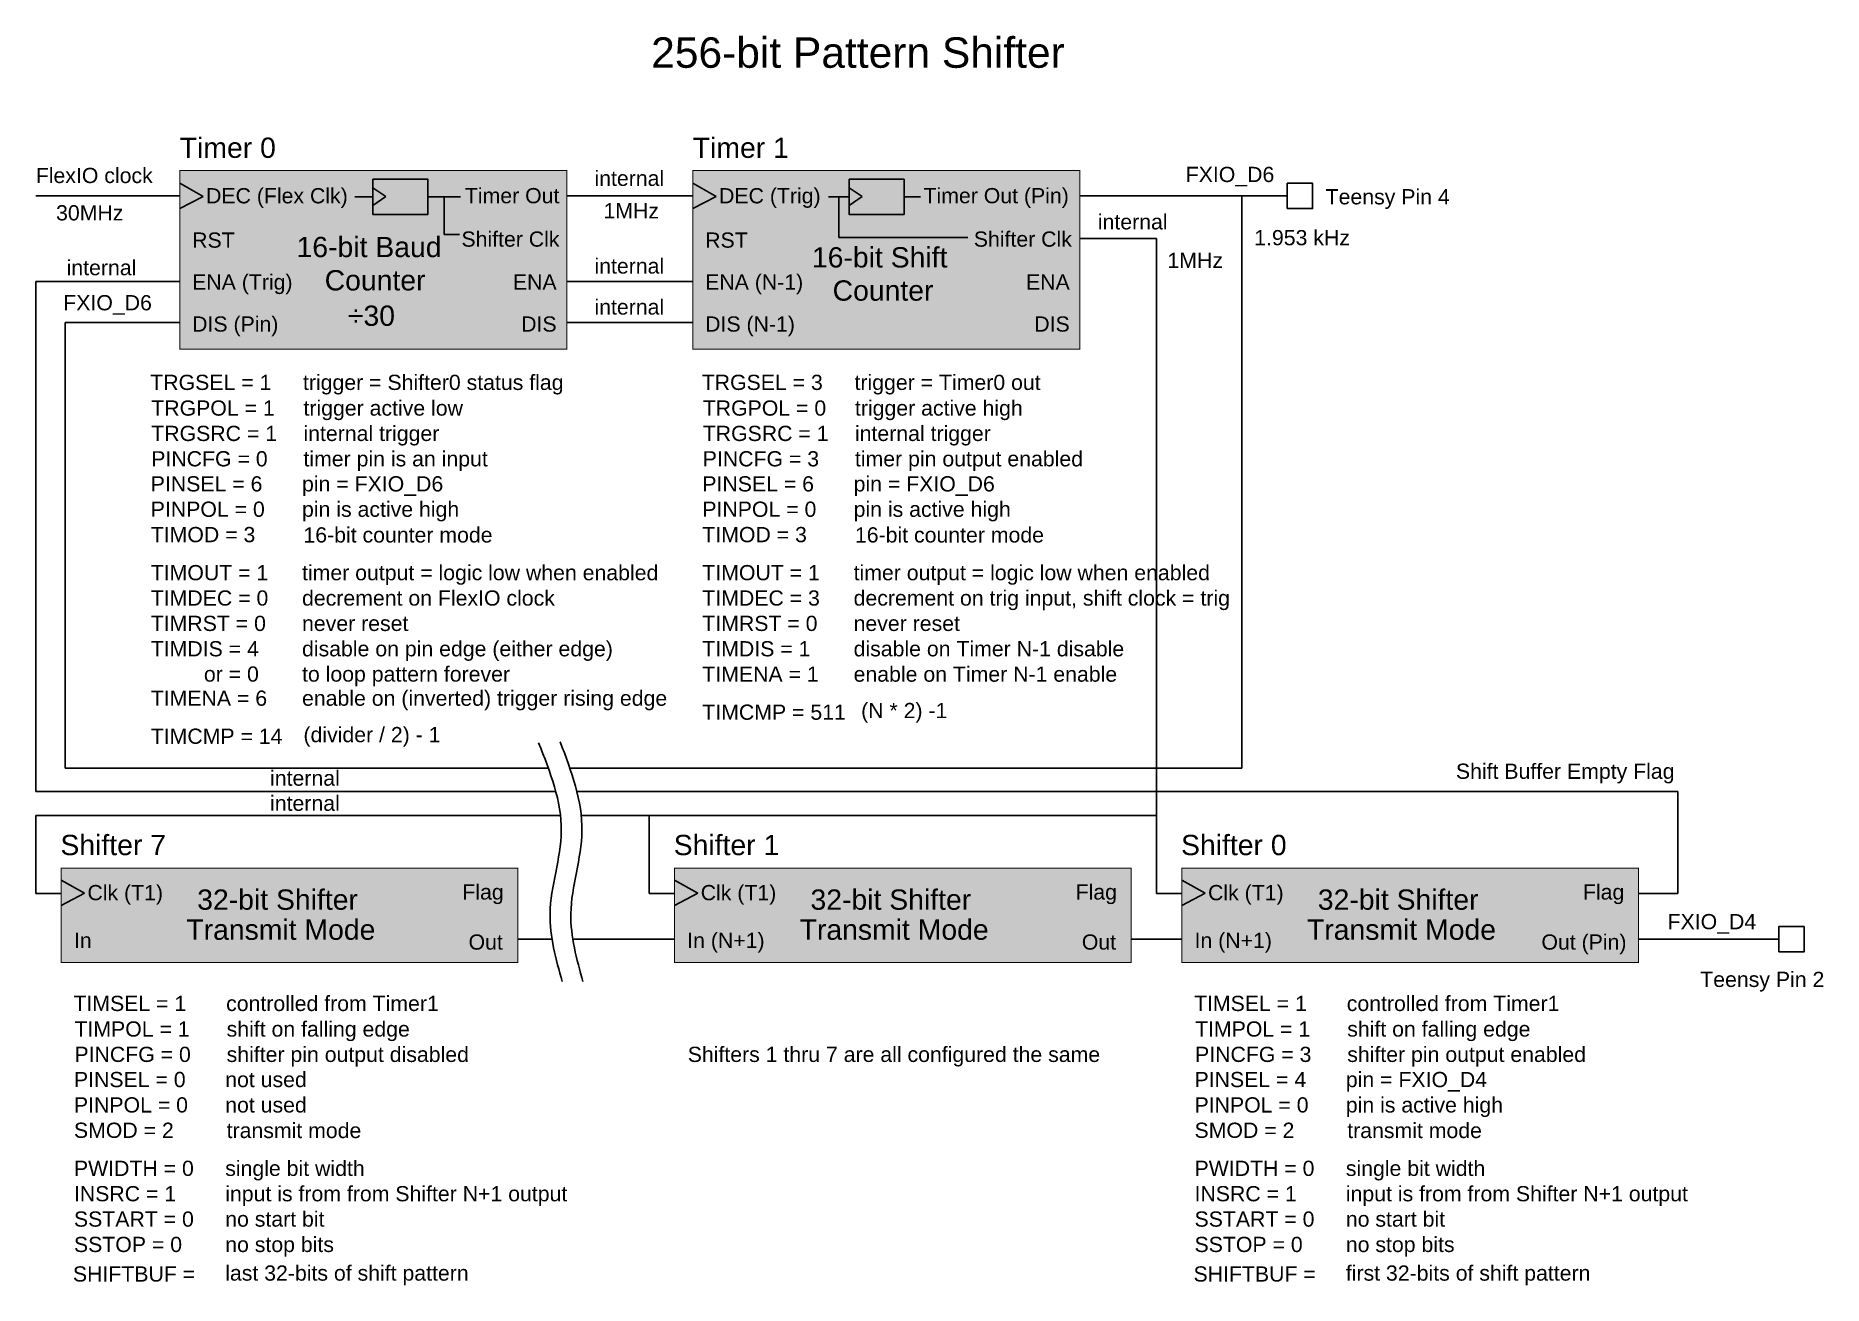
# Model space of a CAD drawing. Header units: inches. Extents: x 0.7 to 18.3, y 0.5 to 12.8.
import ezdxf
from ezdxf.enums import TextEntityAlignment as Align

# ---------------------------------------------------------------- set-up
doc = ezdxf.new("R2010")
doc.units = ezdxf.units.IN
doc.header["$MEASUREMENT"] = 0
doc.styles.get("Standard").update_dxf_attribs({"font": 'arial.ttf'})

msp = doc.modelspace()

# ---------------------------------------------------------------- hatches: boundary and pattern name
h = msp.add_hatch(color=256)
h.set_gradient(color1=(238, 183, 17), color2=(245, 212, 112), one_color=1)
h.paths.add_polyline_path([(2.087, 11.485), (2.087, 9.726), (5.902, 9.726), (5.902, 11.485)])
h = msp.add_hatch(color=256)
h.set_gradient(color1=(14, 241, 241), color2=(111, 246, 246), one_color=1)
h.paths.add_polyline_path([(2.087, 11.485), (2.087, 9.726), (5.902, 9.726), (5.902, 11.485)])
h = msp.add_hatch(color=256)
h.set_gradient(color1=(14, 241, 241), color2=(189, 251, 251), one_color=1)
h.paths.add_polyline_path([(2.087, 11.485), (2.087, 9.726), (5.902, 9.726), (5.902, 11.485)])
h = msp.add_hatch(color=256)
h.set_gradient(color1=(14, 241, 241), color2=(189, 251, 251), one_color=1)
h.paths.add_polyline_path([(7.143, 11.485), (7.143, 9.726), (10.959, 9.726), (10.959, 11.485)])
h = msp.add_hatch(color=256)
h.set_gradient(color1=(14, 241, 241), color2=(111, 246, 246), one_color=1)
h.paths.add_polyline_path([(7.143, 11.485), (7.143, 9.726), (10.959, 9.726), (10.959, 11.485)])
h = msp.add_hatch(color=256)
h.set_gradient(color1=(46, 245, 10), color2=(200, 252, 189), one_color=1)
h.paths.add_polyline_path([(0.918, 4.611), (0.918, 3.681), (5.418, 3.681), (5.418, 4.611)])
h = msp.add_hatch(color=256)
h.set_gradient(color1=(46, 245, 10), color2=(200, 252, 189), one_color=1)
h.paths.add_polyline_path([(6.962, 4.611), (6.962, 3.681), (11.462, 3.681), (11.462, 4.611)])
h = msp.add_hatch(color=256)
h.set_gradient(color1=(46, 245, 10), color2=(200, 252, 189), one_color=1)
h.paths.add_polyline_path([(11.962, 4.611), (11.962, 3.681), (16.462, 3.681), (16.462, 4.611)])

# ---------------------------------------------------------------- linework, layer by layer
for p, q in [((2.087, 11.36), (2.317, 11.231)), ((3.991, 11.315), (4.119, 11.229)), ((7.143, 11.36), (7.373, 11.231)), ((8.684, 11.315), (8.812, 11.229)), ((2.087, 11.235), (0.668, 11.235)), ((2.317, 11.231), (2.087, 11.11)), ((3.991, 11.226), (3.813, 11.226)), ((4.119, 11.229), (3.991, 11.14)), ((4.533, 11.226), (4.853, 11.226)), ((4.693, 11.226), (4.693, 10.855)), ((7.143, 11.235), (5.902, 11.235)), ((7.373, 11.231), (7.143, 11.11)), ((8.684, 11.227), (8.482, 11.227)), ((8.583, 11.227), (8.583, 10.826)), ((8.812, 11.229), (8.684, 11.14)), ((9.226, 11.227), (9.388, 11.227)), ((10.959, 11.235), (13.002, 11.235)), ((12.553, 11.235), (12.553, 5.597)), ((4.693, 10.855), (4.845, 10.855)), ((8.583, 10.826), (9.855, 10.826)), ((10.959, 10.816), (11.712, 10.816)), ((11.712, 10.816), (11.712, 5.131)), ((2.087, 10.392), (0.668, 10.392)), ((0.668, 5.367), (0.668, 10.392)), ((5.902, 10.392), (7.143, 10.392)), ((0.957, 5.597), (0.957, 9.989)), ((2.087, 9.989), (0.957, 9.989)), ((5.902, 9.989), (7.143, 9.989)), ((5.72, 5.597), (0.957, 5.597)), ((5.931, 5.597), (12.553, 5.597)), ((5.792, 5.367), (0.668, 5.367)), ((6.001, 5.367), (16.85, 5.367)), ((16.85, 4.361), (16.85, 5.367)), ((0.668, 4.361), (0.668, 5.131)), ((0.668, 5.131), (5.838, 5.131)), ((6.044, 5.131), (11.712, 5.131)), ((6.712, 4.361), (6.712, 5.131)), ((11.712, 4.361), (11.712, 5.131)), ((0.918, 4.493), (1.148, 4.364)), ((6.962, 4.493), (7.192, 4.364)), ((11.962, 4.493), (12.192, 4.364)), ((0.918, 4.361), (0.668, 4.361)), ((0.918, 4.361), (0.668, 4.361)), ((1.148, 4.364), (0.918, 4.243)), ((6.962, 4.361), (6.712, 4.361)), ((6.962, 4.361), (6.712, 4.361)), ((7.192, 4.364), (6.962, 4.243)), ((11.962, 4.361), (11.712, 4.361)), ((12.192, 4.364), (11.962, 4.243)), ((16.462, 4.361), (16.85, 4.361)), ((5.755, 3.91), (5.418, 3.91)), ((5.96, 3.91), (6.962, 3.91)), ((11.962, 3.91), (11.462, 3.91)), ((16.462, 3.91), (17.845, 3.91))]:
    msp.add_line(p, q)
at = {"const_width": 0.01}
for points in [[(2.087, 11.485), (2.087, 9.726), (5.902, 9.726), (5.902, 11.485)], [(7.143, 11.485), (7.143, 9.726), (10.959, 9.726), (10.959, 11.485)], [(0.918, 4.611), (0.918, 3.681), (5.418, 3.681), (5.418, 4.611)], [(6.962, 4.611), (6.962, 3.681), (11.462, 3.681), (11.462, 4.611)], [(11.962, 4.611), (11.962, 3.681), (16.462, 3.681), (16.462, 4.611)]]:
    msp.add_lwpolyline(points, close=True, dxfattribs=at)
for points in [[(3.991, 11.399), (3.991, 11.053), (4.533, 11.053), (4.533, 11.399)], [(8.684, 11.4), (8.684, 11.053), (9.226, 11.053), (9.226, 11.4)], [(13.002, 11.11), (13.002, 11.36), (13.252, 11.36), (13.252, 11.11)], [(17.845, 3.785), (17.845, 4.035), (18.095, 4.035), (18.095, 3.785)]]:
    msp.add_lwpolyline(points, close=True)
for points in [[(5.624, 5.847), (5.847, 4.976), (5.736, 4.161), (5.856, 3.493)], [(5.836, 5.855), (6.051, 4.976), (5.941, 4.161), (6.061, 3.493)]]:
    msp.add_spline(points, degree=3)

# ---------------------------------------------------------------- texts
msp.add_text('256-bit Pattern Shifter', height=0.3).set_placement((8.771, 12.498), align=Align.CENTER)
for s, height, p in [('Timer 0', 0.2, (2.087, 11.61)), ('Timer 1', 0.2, (7.143, 11.61)), ('FlexIO clock', 0.15, (0.668, 11.362)), ('internal', 0.15, (6.174, 11.334)), ('FXIO_D6', 0.15, (12.001, 11.372)), ('DEC (Flex Clk)', 0.15, (2.346, 11.162)), ('Timer Out', 0.15, (4.897, 11.163)), ('DEC (Trig)', 0.15, (7.402, 11.162)), ('Teensy Pin 4', 0.15, (13.38, 11.152)), ('30MHz', 0.15, (0.868, 10.994)), ('1MHz', 0.15, (6.263, 11.014)), ('internal', 0.15, (11.135, 10.905)), ('RST', 0.15, (2.209, 10.725)), ('16-bit Baud', 0.2, (3.238, 10.632)), ('Shifter Clk', 0.15, (4.863, 10.735)), ('RST', 0.15, (7.265, 10.725)), ('1.953 kHz', 0.15, (12.676, 10.749)), ('internal', 0.15, (0.972, 10.454)), ('internal', 0.15, (6.174, 10.47)), ('16-bit Shift', 0.2, (8.317, 10.53)), ('1MHz', 0.15, (11.821, 10.525)), ('ENA (Trig)', 0.15, (2.209, 10.312)), ('Counter', 0.2, (3.515, 10.304)), ('ENA (N-1)', 0.15, (7.265, 10.312)), ('Counter', 0.2, (8.521, 10.203)), ('FXIO_D6', 0.15, (0.939, 10.108)), ('internal', 0.15, (6.174, 10.066)), ('DIS (Pin)', 0.15, (2.209, 9.898)), ('÷30', 0.2, (3.744, 9.955)), ('DIS (N-1)', 0.15, (7.265, 9.898)), ('TRGSEL = 1', 0.15, (1.796, 9.323)), ('trigger = Shifter0 status flag', 0.15, (3.301, 9.323)), ('TRGSEL = 3', 0.15, (7.231, 9.323)), ('trigger = Timer0 out', 0.15, (8.737, 9.323)), ('TRGPOL = 1', 0.15, (1.806, 9.07)), ('trigger active low', 0.15, (3.306, 9.07)), ('TRGPOL = 0', 0.15, (7.241, 9.07)), ('trigger active high', 0.15, (8.741, 9.07)), ('TRGSRC = 1', 0.15, (1.806, 8.82)), ('internal trigger', 0.15, (3.306, 8.82)), ('TRGSRC = 1', 0.15, (7.241, 8.82)), ('internal trigger', 0.15, (8.741, 8.82)), ('PINCFG = 0', 0.15, (1.806, 8.57)), ('timer pin is an input', 0.15, (3.306, 8.57)), ('PINCFG = 3', 0.15, (7.241, 8.57)), ('timer pin output enabled', 0.15, (8.741, 8.57)), ('PINSEL = 6', 0.15, (1.801, 8.323)), ('pin = FXIO_D6', 0.15, (3.292, 8.323)), ('PINSEL = 6', 0.15, (7.237, 8.323)), ('pin = FXIO_D6', 0.15, (8.728, 8.323)), ('PINPOL = 0', 0.15, (1.801, 8.073)), ('pin is active high', 0.15, (3.292, 8.073)), ('PINPOL = 0', 0.15, (7.237, 8.073)), ('pin is active high', 0.15, (8.728, 8.073)), ('TIMOD = 3', 0.15, (1.801, 7.823)), ('16-bit counter mode', 0.15, (3.306, 7.82)), ('TIMOD = 3', 0.15, (7.237, 7.823)), ('16-bit counter mode', 0.15, (8.741, 7.82)), ('TIMOUT = 1', 0.15, (1.801, 7.448)), ('timer output = logic low when enabled', 0.15, (3.292, 7.448)), ('TIMOUT = 1', 0.15, (7.237, 7.448)), ('timer output = logic low when enabled', 0.15, (8.728, 7.448)), ('TIMDEC = 0', 0.15, (1.801, 7.198)), ('decrement on FlexIO clock', 0.15, (3.292, 7.198)), ('TIMDEC = 3', 0.15, (7.237, 7.198)), ('decrement on trig input, shift clock = trig', 0.15, (8.728, 7.198)), ('TIMRST = 0', 0.15, (1.801, 6.948)), ('never reset', 0.15, (3.292, 6.948)), ('TIMRST = 0', 0.15, (7.237, 6.948)), ('never reset', 0.15, (8.728, 6.948)), ('TIMDIS = 4', 0.15, (1.801, 6.698)), ('disable on pin edge (either edge)', 0.15, (3.292, 6.698)), ('TIMDIS = 1', 0.15, (7.237, 6.698)), ('disable on Timer N-1 disable', 0.15, (8.728, 6.698)), ('         or = 0', 0.15, (1.801, 6.449)), ('to loop pattern forever', 0.15, (3.292, 6.449)), ('TIMENA = 1', 0.15, (7.237, 6.448)), ('enable on Timer N-1 enable', 0.15, (8.728, 6.448)), ('TIMENA = 6', 0.15, (1.801, 6.211)), ('enable on (inverted) trigger rising edge', 0.15, (3.292, 6.211)), ('TIMCMP = 511', 0.15, (7.237, 6.073)), ('(N * 2) -1', 0.15, (8.802, 6.089)), ('(divider / 2) - 1', 0.15, (3.306, 5.852)), ('TIMCMP = 14', 0.15, (1.801, 5.836)), ('Shift Buffer Empty Flag', 0.15, (14.664, 5.491)), ('internal', 0.15, (2.977, 5.423)), ('internal', 0.15, (2.977, 5.176)), ('Shifter 7', 0.2, (0.911, 4.739)), ('Shifter 1', 0.2, (6.955, 4.739)), ('Shifter 0', 0.2, (11.955, 4.739)), ('Clk (T1)', 0.15, (1.177, 4.295)), ('32-bit Shifter', 0.2, (2.259, 4.201)), ('Flag', 0.15, (4.872, 4.301)), ('Clk (T1)', 0.15, (7.221, 4.295)), ('32-bit Shifter', 0.2, (8.303, 4.201)), ('Flag', 0.15, (10.916, 4.301)), ('Clk (T1)', 0.15, (12.221, 4.295)), ('32-bit Shifter', 0.2, (13.303, 4.201)), ('Flag', 0.15, (15.916, 4.301)), ('Transmit Mode', 0.2, (2.152, 3.905)), ('Transmit Mode', 0.2, (8.196, 3.905)), ('Transmit Mode', 0.2, (13.196, 3.905)), ('FXIO_D4', 0.15, (16.75, 4.009)), ('In', 0.15, (1.044, 3.824)), ('Out', 0.15, (4.933, 3.808)), ('In (N+1)', 0.15, (7.088, 3.824)), ('Out', 0.15, (10.977, 3.808)), ('In (N+1)', 0.15, (12.088, 3.824)), ('Teensy Pin 2', 0.15, (17.072, 3.44)), ('TIMSEL = 1', 0.15, (1.039, 3.203)), ('controlled from Timer1', 0.15, (2.544, 3.203)), ('TIMSEL = 1', 0.15, (12.083, 3.203)), ('controlled from Timer1', 0.15, (13.588, 3.203)), ('TIMPOL = 1', 0.15, (1.049, 2.951)), ('shift on falling edge', 0.15, (2.549, 2.951)), ('TIMPOL = 1', 0.15, (12.093, 2.951)), ('shift on falling edge', 0.15, (13.593, 2.951)), ('PINCFG = 0', 0.15, (1.049, 2.701)), ('shifter pin output disabled', 0.15, (2.549, 2.701)), ('Shifters 1 thru 7 are all configured the same', 0.15, (7.093, 2.701)), ('PINCFG = 3', 0.15, (12.093, 2.701)), ('shifter pin output enabled', 0.15, (13.593, 2.701)), ('PINSEL = 0', 0.15, (1.044, 2.453)), ('not used', 0.15, (2.535, 2.453)), ('PINSEL = 4', 0.15, (12.088, 2.453)), ('pin = FXIO_D4', 0.15, (13.579, 2.453)), ('PINPOL = 0', 0.15, (1.044, 2.203)), ('not used', 0.15, (2.535, 2.203)), ('PINPOL = 0', 0.15, (12.088, 2.203)), ('pin is active high', 0.15, (13.579, 2.203)), ('SMOD = 2', 0.15, (1.044, 1.953)), ('transmit mode', 0.15, (2.549, 1.951)), ('SMOD = 2', 0.15, (12.088, 1.953)), ('transmit mode', 0.15, (13.593, 1.951)), ('PWIDTH = 0', 0.15, (1.044, 1.578)), ('single bit width', 0.15, (2.535, 1.578)), ('PWIDTH = 0', 0.15, (12.088, 1.578)), ('single bit width', 0.15, (13.579, 1.578)), ('INSRC = 1', 0.15, (1.044, 1.328)), ('input is from from Shifter N+1 output', 0.15, (2.535, 1.328)), ('INSRC = 1', 0.15, (12.088, 1.328)), ('input is from from Shifter N+1 output', 0.15, (13.579, 1.328)), ('no start bit', 0.15, (2.535, 1.078)), ('no start bit', 0.15, (13.579, 1.078)), ('SSTART = 0', 0.15, (1.044, 1.078)), ('SSTART = 0', 0.15, (12.088, 1.078)), ('SSTOP = 0', 0.15, (1.044, 0.828)), ('no stop bits', 0.15, (2.535, 0.828)), ('SSTOP = 0', 0.15, (12.088, 0.828)), ('no stop bits', 0.15, (13.579, 0.828)), ('SHIFTBUF = ', 0.15, (1.034, 0.537)), ('last 32-bits of shift pattern', 0.15, (2.535, 0.546)), ('SHIFTBUF = ', 0.15, (12.078, 0.537)), ('first 32-bits of shift pattern', 0.15, (13.579, 0.546))]:
    msp.add_text(s, height=height).set_placement(p)
for s, p in [('Timer Out (Pin)', (10.849, 11.163)), ('Shifter Clk', (10.879, 10.735)), ('ENA', (5.801, 10.312)), ('ENA', (10.858, 10.312)), ('ENA', (10.858, 10.312)), ('DIS', (5.801, 9.898)), ('DIS', (10.858, 9.898)), ('DIS', (10.858, 9.898)), ('Out (Pin)', (16.345, 3.808))]:
    msp.add_text(s, height=0.15).set_placement(p, align=Align.RIGHT)

doc.saveas('drawing.dxf')
